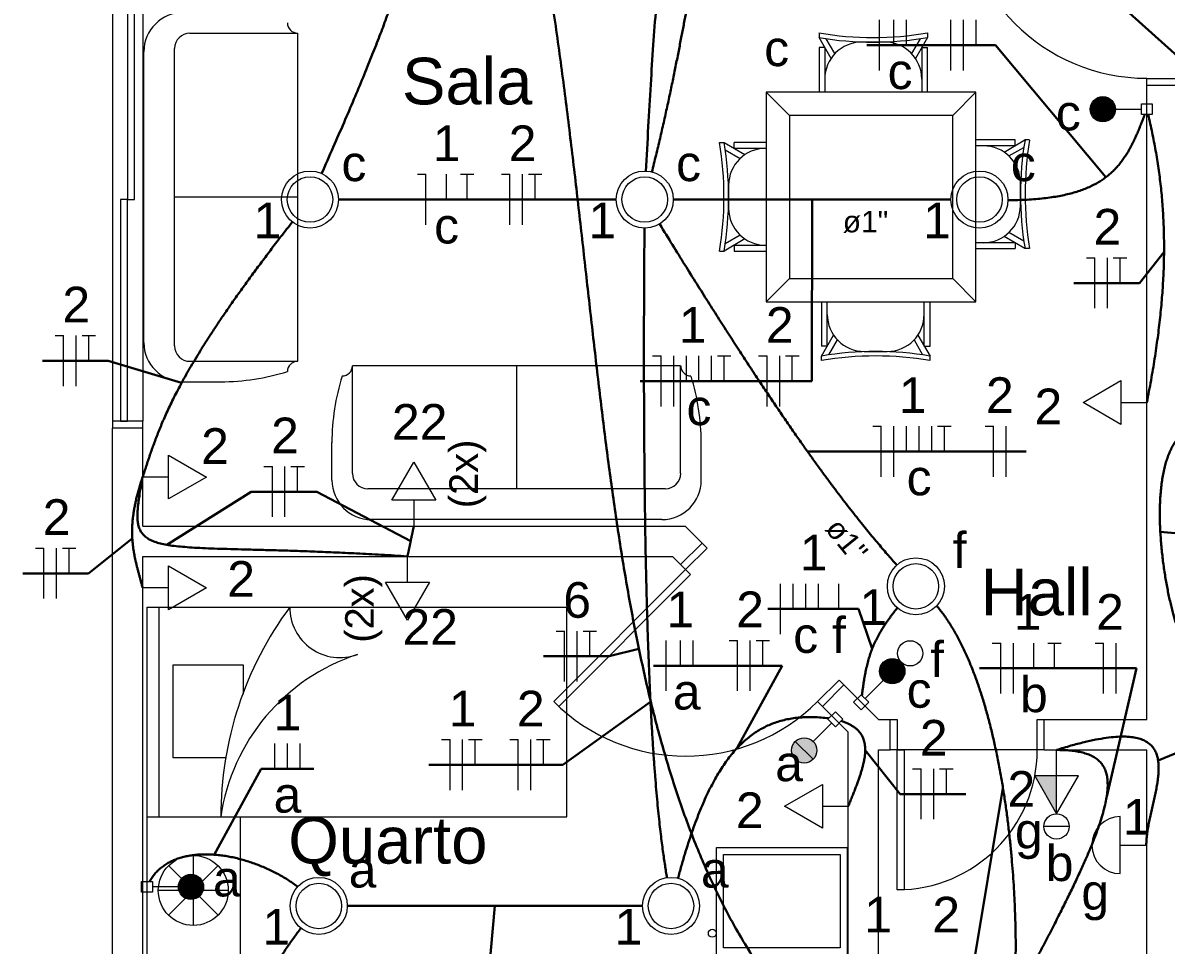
# Model space of a CAD drawing. Header units: inches. Extents: x -8.7 to 57.3, y -9.2 to 26.4.
# Drawn here: x -7.31 to -1.66, y -0.04 to 4.52 of the extents above; entities that cross this region are included whole.
import ezdxf
from ezdxf.enums import TextEntityAlignment as Align

# ---------------------------------------------------------------- set-up
doc = ezdxf.new("R2010")
doc.units = ezdxf.units.IN
doc.header["$MEASUREMENT"] = 0
for name, color, linetype, lineweight in [('BASE', 7, 'Continuous', 5), ('EL-Condutos', 8, 'Continuous', 30), ('EL-Fios', 1, 'Continuous', 20), ('EL-Textos condutos', 7, 'Continuous', 20), ('EL-Textos fios', 7, 'Continuous', 30), ('EL-Textos pontos', 7, 'Continuous', 30), ('MOVEIS', 253, 'Continuous', 20), ('P-SIMBOL', 5, 'Continuous', 20), ('TEXTO', 7, 'Continuous', 20)]:
    doc.layers.add(name, color=color, linetype=linetype, lineweight=lineweight)
doc.styles.add('Arial', font='arial.ttf')

msp = doc.modelspace()

# ---------------------------------------------------------------- hatches: boundary and pattern name
at = {"layer": 'P-SIMBOL', "linetype": 'Continuous'}
for points in [[(-1.9713, 4.1555), (-1.9713, 4.093), (-2.0338, 4.093), (-2.0333, 4.1026), (-2.0278, 4.1196), (-2.0218, 4.1301), (-2.0148, 4.1381), (-2.0043, 4.1461), (-1.9913, 4.1522), (-1.9783, 4.1551), (-1.9713, 4.1549)], [(-1.9713, 4.1555), (-1.9713, 4.093), (-1.9088, 4.093), (-1.9093, 4.1026), (-1.9148, 4.1196), (-1.9208, 4.1301), (-1.9278, 4.1381), (-1.9383, 4.1461), (-1.9513, 4.1522), (-1.9643, 4.1551), (-1.9713, 4.1549)], [(-1.9713, 4.0305), (-1.9713, 4.093), (-2.0338, 4.093), (-2.0333, 4.0833), (-2.0278, 4.0663), (-2.0218, 4.0558), (-2.0148, 4.0478), (-2.0043, 4.0398), (-1.9913, 4.0337), (-1.9783, 4.0308), (-1.9713, 4.031)], [(-1.9713, 4.0305), (-1.9713, 4.093), (-1.9088, 4.093), (-1.9093, 4.0833), (-1.9148, 4.0663), (-1.9208, 4.0558), (-1.9278, 4.0478), (-1.9383, 4.0398), (-1.9513, 4.0337), (-1.9643, 4.0308), (-1.9713, 4.031)], [(-3.4925, 0.9651), (-3.4483, 0.9209), (-3.4925, 0.8767), (-3.499, 0.8839), (-3.5071, 0.8998), (-3.5103, 0.9115), (-3.5109, 0.9221), (-3.5092, 0.9351), (-3.5044, 0.9487), (-3.4972, 0.9599), (-3.4921, 0.9647)], [(-3.4925, 0.9651), (-3.4483, 0.9209), (-3.4041, 0.9651), (-3.4113, 0.9716), (-3.4272, 0.9797), (-3.4388, 0.9829), (-3.4495, 0.9836), (-3.4625, 0.9818), (-3.476, 0.977), (-3.4872, 0.9698), (-3.4921, 0.9647)], [(-3.4041, 0.8767), (-3.4483, 0.9209), (-3.4041, 0.9651), (-3.3976, 0.9579), (-3.3895, 0.942), (-3.3864, 0.9304), (-3.3857, 0.9198), (-3.3874, 0.9067), (-3.3923, 0.8931), (-3.3994, 0.8819), (-3.4045, 0.8771)], [(-3.4041, 0.8767), (-3.4483, 0.9209), (-3.4925, 0.8767), (-3.4853, 0.8702), (-3.4695, 0.8621), (-3.4577, 0.859), (-3.4472, 0.8582), (-3.4341, 0.86), (-3.4205, 0.8649), (-3.4093, 0.872), (-3.4045, 0.8771)], [(-2.2002, 0.7945), (-2.2002, 0.607), (-2.3084, 0.7945)], [(-6.4822, 0.308), (-6.4822, 0.2455), (-6.5447, 0.2455), (-6.5442, 0.2552), (-6.5387, 0.2721), (-6.5328, 0.2826), (-6.5257, 0.2906), (-6.5152, 0.2986), (-6.5023, 0.3048), (-6.4892, 0.3076), (-6.4822, 0.3075)], [(-6.4822, 0.308), (-6.4822, 0.2455), (-6.4197, 0.2455), (-6.4202, 0.2552), (-6.4257, 0.2721), (-6.4317, 0.2826), (-6.4387, 0.2906), (-6.4492, 0.2986), (-6.4622, 0.3048), (-6.4752, 0.3076), (-6.4822, 0.3075)], [(-6.4822, 0.183), (-6.4822, 0.2455), (-6.5447, 0.2455), (-6.5442, 0.2359), (-6.5387, 0.2189), (-6.5328, 0.2084), (-6.5257, 0.2004), (-6.5152, 0.1924), (-6.5023, 0.1863), (-6.4892, 0.1834), (-6.4822, 0.1835)], [(-6.4822, 0.183), (-6.4822, 0.2455), (-6.4197, 0.2455), (-6.4202, 0.2359), (-6.4257, 0.2189), (-6.4317, 0.2084), (-6.4387, 0.2004), (-6.4492, 0.1924), (-6.4622, 0.1863), (-6.4752, 0.1834), (-6.4822, 0.1835)]]:
    msp.add_hatch(color=256, dxfattribs=at).paths.add_polyline_path(points)

# ---------------------------------------------------------------- linework, layer by layer
at = {"layer": 'BASE', "linetype": 'Continuous'}
for p, q in [((-6.8708, 4.7425), (-6.8708, 2.55)), ((-6.7208, 4.7425), (-6.7208, 2.55))]:
    msp.add_line(p, q, dxfattribs=at)
at = {"layer": 'BASE'}
for p, q in [((-1.7537, 1.0735), (-1.7537, 4.2115)), ((-1.7537, 4.2115), (-1.6038, 4.2115)), ((-6.8708, -1.7305), (-6.8708, 2.5155)), ((-6.7208, 2.5155), (-6.8708, 2.5155)), ((-6.7208, 2.031), (-6.7208, 2.5155)), ((-6.7208, 2.031), (-4.0382, 2.031)), ((-3.9533, 1.946), (-4.0382, 2.031)), ((-4.0597, 1.84), (-3.9533, 1.946)), ((-6.7208, 1.881), (-4.1002, 1.881)), ((-6.7208, -1.5805), (-6.7208, 1.881)), ((-4.0597, 1.84), (-4.1002, 1.881)), ((-3.3577, 1.1385), (-3.2517, 1.2445)), ((-3.0808, 1.0735), (-3.2517, 1.2445)), ((-3.2308, 1.011), (-3.3577, 1.1385)), ((-3.0808, 1.0735), (-3.0227, 1.0735)), ((-3.0227, 0.9235), (-3.0227, 1.0735)), ((-2.2612, 1.0735), (-1.7537, 1.0735)), ((-2.2612, 0.9235), (-2.2612, 1.0735)), ((-3.2308, -1.5805), (-3.2308, 1.011)), ((-3.0808, -1.5805), (-3.0808, 0.9235)), ((-3.0808, 0.9235), (-3.0227, 0.9235)), ((-2.2612, 0.9235), (-3.0227, 0.9235)), ((-2.2612, 0.9235), (-1.7537, 0.9235)), ((-1.7537, -1.5805), (-1.7537, 0.9235))]:
    msp.add_line(p, q, dxfattribs=at)
at = {"layer": 'BASE', "linetype": 'Continuous'}
for points in [[(-6.7957, 4.7425), (-6.7957, 3.6465), (-6.7613, 3.6465), (-6.7613, 4.7425), (-6.7957, 4.7425), (-6.7957, 4.7425)], [(-6.8302, 3.6465), (-6.8302, 2.55), (-6.7957, 2.55), (-6.7957, 3.6465), (-6.8302, 3.6465), (-6.8302, 3.6465)], [(-4.0352, 1.8155), (-4.0107, 1.791), (-4.6632, 1.1385), (-4.6877, 1.163), (-4.0352, 1.8155), (-4.0352, 1.8155)], [(-2.9882, 0.9235), (-2.9537, 0.9235), (-2.9537, 0.231), (-2.9882, 0.231), (-2.9882, 0.9235), (-2.9882, 0.9235)]]:
    msp.add_lwpolyline(points, close=True, dxfattribs=at)
for points in [[(-1.7537, 4.2115), (-1.7537, 4.246), (-1.6038, 4.246), (-1.6038, 4.2115)], [(-6.7208, 2.5155), (-6.7208, 2.55), (-6.8708, 2.55), (-6.8708, 2.5155)], [(-3.9533, 1.946), (-3.9287, 1.9215), (-4.0352, 1.8155), (-4.0597, 1.84)], [(-3.3577, 1.1385), (-3.3822, 1.163), (-3.2763, 1.269), (-3.2517, 1.2445)], [(-3.0227, 1.0735), (-2.9882, 1.0735), (-2.9882, 0.9235), (-3.0227, 0.9235)], [(-2.2612, 0.9235), (-2.2957, 0.9235), (-2.2957, 1.0735), (-2.2612, 1.0735)]]:
    msp.add_lwpolyline(points, dxfattribs=at)
for centre, radius, start, end in [((-1.7537, 5.1695), 0.923, 180, 270), ((-4.0352, 1.8155), 0.923, 225, 315), ((-2.9882, 0.9235), 0.6923, 270, 0)]:
    msp.add_arc(centre, radius, start, end, dxfattribs=at)
at = {"layer": 'EL-Condutos', "linetype": 'Continuous'}
for points in [[(-4.2312, 3.7851), (-4.2199, 4.0072), (-4.2078, 4.2157), (-4.195, 4.4111), (-4.1814, 4.5938), (-4.1669, 4.7643), (-4.1516, 4.9231), (-4.1354, 5.0707), (-4.1184, 5.2075), (-4.1004, 5.334), (-4.0815, 5.4507), (-4.0617, 5.5581), (-4.0409, 5.6567), (-4.0192, 5.7469), (-3.9964, 5.8292), (-3.9726, 5.9041), (-3.9478, 5.972), (-3.9219, 6.0336), (-3.895, 6.0891), (-3.8669, 6.1392), (-3.8378, 6.1842), (-3.8075, 6.2247), (-3.776, 6.2611), (-3.7434, 6.294), (-3.7096, 6.3238), (-3.6746, 6.3509), (-3.6383, 6.3759), (-3.6008, 6.3992), (-3.562, 6.4214), (-3.522, 6.4428), (-3.4806, 6.464)], [(-4.9194, 5.8354), (-4.8488, 5.5099), (-4.7867, 5.1858), (-4.7319, 4.8636), (-4.6835, 4.5437), (-4.6401, 4.2268), (-4.6008, 3.9132), (-4.5645, 3.6036), (-4.5299, 3.2983), (-4.4961, 2.998), (-4.4619, 2.7031), (-4.4261, 2.4141), (-4.3877, 2.1315), (-4.3456, 1.8559), (-4.2986, 1.5877), (-4.2457, 1.3275), (-4.1857, 1.0757), (-4.1175, 0.8329), (-4.04, 0.5995), (-3.9521, 0.3761), (-3.8527, 0.1632), (-3.7406, -0.0387), (-3.6148, -0.2292), (-3.4742, -0.4076), (-3.3175, -0.5736), (-3.1438, -0.7265), (-2.9519, -0.866), (-2.7407, -0.9914), (-2.5091, -1.1023), (-2.256, -1.1982), (-1.9802, -1.2785)], [(-5.8361, 3.7745), (-5.7785, 3.905), (-5.7251, 4.0277), (-5.6759, 4.1429), (-5.6309, 4.2508), (-5.59, 4.3516), (-5.553, 4.4455), (-5.5201, 4.5329), (-5.4911, 4.6139), (-5.4659, 4.6888), (-5.4446, 4.7577), (-5.4271, 4.821), (-5.4132, 4.8789), (-5.403, 4.9316), (-5.3964, 4.9794), (-5.3934, 5.0224), (-5.3939, 5.061), (-5.3978, 5.0953), (-5.4051, 5.1256), (-5.4158, 5.1521), (-5.4297, 5.1751), (-5.4469, 5.1948), (-5.4673, 5.2115), (-5.4908, 5.2253), (-5.5174, 5.2365), (-5.547, 5.2453), (-5.5795, 5.2521), (-5.615, 5.2569), (-5.6534, 5.2601), (-5.6946, 5.2619), (-5.7385, 5.2625)], [(-3.8066, 5.2615), (-3.8238, 5.2473), (-3.8399, 5.2307), (-3.8551, 5.2117), (-3.8693, 5.1903), (-3.8827, 5.1664), (-3.8954, 5.1402), (-3.9074, 5.1115), (-3.9188, 5.0804), (-3.9297, 5.0469), (-3.9403, 5.011), (-3.9505, 4.9727), (-3.9606, 4.9319), (-3.9705, 4.8887), (-3.9803, 4.8431), (-3.9902, 4.795), (-4.0002, 4.7445), (-4.0104, 4.6916), (-4.021, 4.6362), (-4.0319, 4.5785), (-4.0433, 4.5182), (-4.0552, 4.4556), (-4.0678, 4.3905), (-4.0812, 4.3229), (-4.0953, 4.2529), (-4.1104, 4.1805), (-4.1264, 4.1056), (-4.1436, 4.0283), (-4.1619, 3.9485), (-4.1815, 3.8663), (-4.2024, 3.7816)], [(-2.4409, 3.643), (-2.3922, 3.6438), (-2.3463, 3.6457), (-2.303, 3.6486), (-2.2623, 3.6526), (-2.2239, 3.6576), (-2.1878, 3.6636), (-2.154, 3.6706), (-2.1222, 3.6786), (-2.0925, 3.6875), (-2.0648, 3.6974), (-2.0388, 3.7082), (-2.0146, 3.72), (-1.992, 3.7326), (-1.971, 3.7461), (-1.9514, 3.7604), (-1.9331, 3.7756), (-1.9161, 3.7916), (-1.9002, 3.8084), (-1.8854, 3.826), (-1.8716, 3.8443), (-1.8586, 3.8634), (-1.8463, 3.8832), (-1.8347, 3.9038), (-1.8237, 3.925), (-1.8132, 3.9469), (-1.803, 3.9695), (-1.7931, 3.9928), (-1.7833, 4.0166), (-1.7737, 4.0411), (-1.764, 4.0661)], [(-1.747, 4.0658), (-1.7367, 4.0215), (-1.7271, 3.9773), (-1.7182, 3.9332), (-1.71, 3.8891), (-1.7026, 3.845), (-1.6959, 3.8009), (-1.6899, 3.7568), (-1.6846, 3.7125), (-1.6801, 3.6682), (-1.6763, 3.6236), (-1.6733, 3.5789), (-1.6709, 3.5339), (-1.6693, 3.4886), (-1.6685, 3.443), (-1.6683, 3.3971), (-1.6689, 3.3508), (-1.6702, 3.3041), (-1.6723, 3.2569), (-1.6751, 3.2092), (-1.6786, 3.161), (-1.6828, 3.1123), (-1.6878, 3.0629), (-1.6935, 3.0129), (-1.6999, 2.9623), (-1.707, 2.9109), (-1.7149, 2.8588), (-1.7235, 2.8059), (-1.7329, 2.7522), (-1.7429, 2.6977), (-1.7537, 2.6423)], [(-4.3779, 3.6462), (-4.4407, 3.6462), (-4.5, 3.6462), (-4.5561, 3.6462), (-4.6091, 3.6462), (-4.6593, 3.6462), (-4.7071, 3.6462), (-4.7526, 3.6462), (-4.7961, 3.6462), (-4.8378, 3.6462), (-4.878, 3.6462), (-4.917, 3.6462), (-4.955, 3.6462), (-4.9922, 3.6462), (-5.0289, 3.6462), (-5.0654, 3.6462), (-5.1019, 3.6462), (-5.1386, 3.6462), (-5.1758, 3.6462), (-5.2138, 3.6462), (-5.2528, 3.6462), (-5.293, 3.6462), (-5.3347, 3.6462), (-5.3782, 3.6462), (-5.4237, 3.6462), (-5.4715, 3.6462), (-5.5218, 3.6462), (-5.5748, 3.6462), (-5.6308, 3.6462), (-5.6901, 3.6462), (-5.7529, 3.6462)], [(-4.0971, 3.6462), (-4.0343, 3.6462), (-3.975, 3.6462), (-3.9189, 3.6462), (-3.8659, 3.6462), (-3.8157, 3.6462), (-3.7679, 3.6462), (-3.7224, 3.6462), (-3.6789, 3.6462), (-3.6372, 3.6462), (-3.597, 3.6462), (-3.558, 3.6462), (-3.52, 3.6462), (-3.4828, 3.6462), (-3.4461, 3.6462), (-3.4096, 3.6462), (-3.3731, 3.6462), (-3.3364, 3.6462), (-3.2992, 3.6462), (-3.2612, 3.6462), (-3.2222, 3.6462), (-3.182, 3.6462), (-3.1403, 3.6462), (-3.0968, 3.6462), (-3.0513, 3.6462), (-3.0035, 3.6462), (-2.9533, 3.6462), (-2.9002, 3.6462), (-2.8442, 3.6462), (-2.7849, 3.6462), (-2.7221, 3.6462)], [(-5.9813, 3.535), (-6.037, 3.4631), (-6.0896, 3.3944), (-6.139, 3.3286), (-6.1855, 3.2657), (-6.2291, 3.2056), (-6.27, 3.1481), (-6.3083, 3.0931), (-6.344, 3.0406), (-6.3773, 2.9903), (-6.4083, 2.9423), (-6.4372, 2.8963), (-6.4639, 2.8523), (-6.4888, 2.8102), (-6.5117, 2.7699), (-6.533, 2.7312), (-6.5526, 2.694), (-6.5707, 2.6583), (-6.5875, 2.6238), (-6.6029, 2.5906), (-6.6173, 2.5585), (-6.6305, 2.5274), (-6.6428, 2.4971), (-6.6543, 2.4676), (-6.6651, 2.4388), (-6.6753, 2.4105), (-6.685, 2.3826), (-6.6943, 2.3551), (-6.7034, 2.3277), (-6.7123, 2.3005), (-6.7213, 2.2732)], [(-4.1629, 3.5241), (-4.0998, 3.4216), (-4.0389, 3.3233), (-3.9802, 3.2294), (-3.9236, 3.1395), (-3.8691, 3.0536), (-3.8166, 2.9716), (-3.766, 2.8933), (-3.7173, 2.8187), (-3.6703, 2.7475), (-3.6251, 2.6797), (-3.5816, 2.6151), (-3.5397, 2.5537), (-3.4994, 2.4952), (-3.4605, 2.4396), (-3.4231, 2.3868), (-3.387, 2.3365), (-3.3523, 2.2888), (-3.3187, 2.2434), (-3.2864, 2.2002), (-3.2551, 2.1592), (-3.225, 2.1201), (-3.1957, 2.083), (-3.1675, 2.0475), (-3.1401, 2.0137), (-3.1134, 1.9813), (-3.0876, 1.9504), (-3.0624, 1.9206), (-3.0378, 1.892), (-3.0137, 1.8644), (-2.9901, 1.8376)], [(-4.2387, 3.5061), (-4.2402, 3.2761), (-4.2411, 3.0578), (-4.2413, 2.8506), (-4.241, 2.6544), (-4.24, 2.4687), (-4.2386, 2.2932), (-4.2366, 2.1277), (-4.2342, 1.9717), (-4.2314, 1.8249), (-4.2281, 1.687), (-4.2245, 1.5577), (-4.2205, 1.4367), (-4.2162, 1.3236), (-4.2117, 1.218), (-4.2069, 1.1197), (-4.2019, 1.0284), (-4.1967, 0.9436), (-4.1914, 0.8651), (-4.1859, 0.7925), (-4.1804, 0.7255), (-4.1749, 0.6638), (-4.1693, 0.6071), (-4.1637, 0.5549), (-4.1582, 0.5071), (-4.1527, 0.4632), (-4.1474, 0.4229), (-4.1422, 0.3858), (-4.1371, 0.3518), (-4.1323, 0.3204), (-4.1277, 0.2913)], [(-1.6038, 1.5328), (-1.6109, 1.5545), (-1.6181, 1.5782), (-1.6251, 1.6037), (-1.6321, 1.631), (-1.6389, 1.6598), (-1.6456, 1.6901), (-1.6519, 1.7216), (-1.6579, 1.7543), (-1.6636, 1.7879), (-1.6688, 1.8224), (-1.6736, 1.8576), (-1.6778, 1.8933), (-1.6814, 1.9294), (-1.6844, 1.9657), (-1.6868, 2.0022), (-1.6884, 2.0386), (-1.6891, 2.0747), (-1.6891, 2.1106), (-1.6882, 2.1459), (-1.6863, 2.1806), (-1.6834, 2.2145), (-1.6794, 2.2475), (-1.6744, 2.2794), (-1.6682, 2.31), (-1.6608, 2.3393), (-1.6521, 2.367), (-1.6421, 2.393), (-1.6308, 2.4173), (-1.618, 2.4395), (-1.6038, 2.4596)], [(-6.7213, 2.2732), (-6.7296, 2.2478), (-6.7372, 2.2232), (-6.744, 2.1996), (-6.75, 2.1768), (-6.7552, 2.1548), (-6.7597, 2.1336), (-6.7636, 2.1131), (-6.7667, 2.0933), (-6.7693, 2.074), (-6.7712, 2.0553), (-6.7725, 2.0372), (-6.7733, 2.0195), (-6.7735, 2.0022), (-6.7732, 1.9853), (-6.7725, 1.9687), (-6.7713, 1.9524), (-6.7696, 1.9363), (-6.7676, 1.9204), (-6.7652, 1.9046), (-6.7624, 1.8888), (-6.7593, 1.8731), (-6.7559, 1.8574), (-6.7522, 1.8416), (-6.7483, 1.8257), (-6.7442, 1.8096), (-6.7399, 1.7933), (-6.7354, 1.7768), (-6.7308, 1.7599), (-6.7261, 1.7426), (-6.7213, 1.725)], [(-6.7213, 2.2732), (-6.7293, 2.2295), (-6.7361, 2.1896), (-6.7415, 2.1533), (-6.7452, 2.1206), (-6.747, 2.0912), (-6.7466, 2.065), (-6.7438, 2.0416), (-6.7382, 2.021), (-6.7297, 2.003), (-6.7179, 1.9873), (-6.7027, 1.9738), (-6.6837, 1.9624), (-6.6608, 1.9527), (-6.6336, 1.9446), (-6.6019, 1.9379), (-6.5654, 1.9325), (-6.5239, 1.9282), (-6.4771, 1.9247), (-6.4248, 1.9218), (-6.3667, 1.9195), (-6.3026, 1.9174), (-6.2322, 1.9155), (-6.1552, 1.9134), (-6.0714, 1.9111), (-5.9805, 1.9084), (-5.8823, 1.9049), (-5.7765, 1.9007), (-5.6628, 1.8954), (-5.5411, 1.8889), (-5.411, 1.881)], [(-5.411, 1.881), (-5.4095, 1.8883), (-5.4081, 1.895), (-5.4068, 1.9014), (-5.4055, 1.9074), (-5.4044, 1.9129), (-5.4033, 1.9182), (-5.4022, 1.9232), (-5.4013, 1.9278), (-5.4003, 1.9323), (-5.3994, 1.9366), (-5.3986, 1.9406), (-5.3978, 1.9446), (-5.397, 1.9485), (-5.3962, 1.9522), (-5.3954, 1.956), (-5.3946, 1.9598), (-5.3938, 1.9635), (-5.393, 1.9674), (-5.3922, 1.9714), (-5.3913, 1.9754), (-5.3905, 1.9797), (-5.3895, 1.9842), (-5.3885, 1.9888), (-5.3875, 1.9938), (-5.3864, 1.9991), (-5.3852, 2.0046), (-5.384, 2.0106), (-5.3827, 2.017), (-5.3813, 2.0237), (-5.3797, 2.031)], [(-3.1628, 1.1928), (-3.1605, 1.2115), (-3.1582, 1.2295), (-3.1557, 1.247), (-3.1531, 1.2639), (-3.1504, 1.2804), (-3.1475, 1.2963), (-3.1445, 1.3119), (-3.1412, 1.327), (-3.1378, 1.3418), (-3.1341, 1.3563), (-3.1302, 1.3704), (-3.126, 1.3843), (-3.1215, 1.3979), (-3.1168, 1.4114), (-3.1117, 1.4246), (-3.1064, 1.4378), (-3.1006, 1.4508), (-3.0946, 1.4638), (-3.0881, 1.4767), (-3.0813, 1.4896), (-3.074, 1.5025), (-3.0664, 1.5155), (-3.0583, 1.5286), (-3.0497, 1.5418), (-3.0407, 1.5552), (-3.0312, 1.5688), (-3.0211, 1.5826), (-3.0106, 1.5966), (-2.9995, 1.6109), (-2.9879, 1.6256)], [(-2.793, 1.6361), (-2.76, 1.5941), (-2.7289, 1.5483), (-2.6994, 1.4992), (-2.6716, 1.4468), (-2.6455, 1.3915), (-2.6209, 1.3336), (-2.5979, 1.2732), (-2.5764, 1.2107), (-2.5564, 1.1463), (-2.5379, 1.0803), (-2.5207, 1.0128), (-2.5049, 0.9443), (-2.4904, 0.8749), (-2.4771, 0.8049), (-2.4651, 0.7345), (-2.4543, 0.6641), (-2.4446, 0.5938), (-2.4361, 0.5239), (-2.4286, 0.4547), (-2.4221, 0.3864), (-2.4167, 0.3193), (-2.4121, 0.2537), (-2.4085, 0.1898), (-2.4058, 0.1278), (-2.4038, 0.0681), (-2.4027, 0.0108), (-2.4023, -0.0437), (-2.4026, -0.0952), (-2.4036, -0.1435), (-2.4052, -0.1883)], [(-4.0733, 0.2872), (-4.0565, 0.3481), (-4.0395, 0.4064), (-4.0221, 0.462), (-4.0044, 0.5149), (-3.9863, 0.5653), (-3.9678, 0.6132), (-3.9489, 0.6585), (-3.9295, 0.7013), (-3.9096, 0.7417), (-3.8892, 0.7796), (-3.8682, 0.8152), (-3.8467, 0.8484), (-3.8246, 0.8793), (-3.8018, 0.9079), (-3.7784, 0.9342), (-3.7543, 0.9583), (-3.7295, 0.9802), (-3.7039, 0.9999), (-3.6775, 1.0175), (-3.6503, 1.033), (-3.6223, 1.0464), (-3.5934, 1.0578), (-3.5637, 1.0672), (-3.533, 1.0746), (-3.5013, 1.0801), (-3.4687, 1.0837), (-3.4351, 1.0854), (-3.4004, 1.0852), (-3.3647, 1.0832), (-3.3278, 1.0795)], [(-3.2654, 1.0665), (-3.2484, 1.0605), (-3.233, 1.0539), (-3.2189, 1.0468), (-3.2062, 1.0392), (-3.1949, 1.031), (-3.1849, 1.0223), (-3.1761, 1.013), (-3.1686, 1.0032), (-3.1623, 0.9928), (-3.1571, 0.9818), (-3.153, 0.9703), (-3.1499, 0.9583), (-3.1479, 0.9457), (-3.1469, 0.9325), (-3.1468, 0.9188), (-3.1476, 0.9045), (-3.1493, 0.8897), (-3.1518, 0.8742), (-3.1551, 0.8582), (-3.1591, 0.8417), (-3.1638, 0.8245), (-3.1691, 0.8068), (-3.1751, 0.7885), (-3.1816, 0.7696), (-3.1887, 0.7502), (-3.1963, 0.7302), (-3.2043, 0.7095), (-3.2128, 0.6883), (-3.2216, 0.6665), (-3.2308, 0.6441)], [(-2.2002, 0.923), (-2.1288, 0.9444), (-2.0642, 0.9613), (-2.006, 0.9741), (-1.9539, 0.9828), (-1.9076, 0.9877), (-1.8668, 0.989), (-1.8312, 0.9869), (-1.8005, 0.9816), (-1.7744, 0.9732), (-1.7526, 0.962), (-1.7348, 0.9482), (-1.7208, 0.932), (-1.7101, 0.9136), (-1.7025, 0.8931), (-1.6977, 0.8708), (-1.6954, 0.8469), (-1.6953, 0.8215), (-1.6971, 0.7949), (-1.7005, 0.7673), (-1.7051, 0.7389), (-1.7108, 0.7098), (-1.7171, 0.6803), (-1.7238, 0.6505), (-1.7306, 0.6208), (-1.7372, 0.5912), (-1.7432, 0.5619), (-1.7485, 0.5332), (-1.7526, 0.5053), (-1.7553, 0.4783), (-1.7563, 0.4525)], [(-2.3508, -0.2055), (-2.3039, -0.1175), (-2.2599, -0.034), (-2.2188, 0.0453), (-2.1807, 0.1203), (-2.1454, 0.1912), (-2.113, 0.2582), (-2.0835, 0.3212), (-2.0569, 0.3804), (-2.0331, 0.436), (-2.0123, 0.4879), (-1.9944, 0.5363), (-1.9793, 0.5813), (-1.9672, 0.623), (-1.9579, 0.6616), (-1.9515, 0.6969), (-1.9479, 0.7293), (-1.9473, 0.7588), (-1.9495, 0.7855), (-1.9546, 0.8095), (-1.9626, 0.8308), (-1.9735, 0.8497), (-1.9872, 0.8661), (-2.0038, 0.8803), (-2.0232, 0.8922), (-2.0456, 0.902), (-2.0708, 0.9098), (-2.0988, 0.9158), (-2.1297, 0.9198), (-2.1635, 0.9222), (-2.2002, 0.923)], [(-6.6872, 0.2719), (-6.6747, 0.2919), (-6.6607, 0.3102), (-6.6451, 0.3268), (-6.628, 0.3418), (-6.6095, 0.3551), (-6.5897, 0.3668), (-6.5687, 0.3769), (-6.5466, 0.3855), (-6.5234, 0.3926), (-6.4993, 0.3981), (-6.4744, 0.4023), (-6.4486, 0.405), (-6.4222, 0.4063), (-6.3952, 0.4063), (-6.3677, 0.4049), (-6.3398, 0.4023), (-6.3115, 0.3984), (-6.283, 0.3932), (-6.2543, 0.3869), (-6.2256, 0.3793), (-6.1969, 0.3707), (-6.1683, 0.3609), (-6.1399, 0.35), (-6.1118, 0.3381), (-6.084, 0.3252), (-6.0567, 0.3113), (-6.03, 0.2964), (-6.0039, 0.2807), (-5.9785, 0.264), (-5.9539, 0.2464)], [(-5.71, 0.1512), (-5.643, 0.1512), (-5.5797, 0.1512), (-5.52, 0.1512), (-5.4635, 0.1512), (-5.41, 0.1512), (-5.3592, 0.1512), (-5.3108, 0.1512), (-5.2646, 0.1512), (-5.2202, 0.1512), (-5.1775, 0.1512), (-5.1361, 0.1512), (-5.0958, 0.1512), (-5.0564, 0.1512), (-5.0174, 0.1512), (-4.9787, 0.1512), (-4.9401, 0.1512), (-4.9011, 0.1512), (-4.8617, 0.1512), (-4.8214, 0.1512), (-4.78, 0.1512), (-4.7373, 0.1512), (-4.6929, 0.1512), (-4.6467, 0.1512), (-4.5983, 0.1512), (-4.5475, 0.1512), (-4.494, 0.1512), (-4.4375, 0.1512), (-4.3778, 0.1512), (-4.3145, 0.1512), (-4.2475, 0.1512)], [(-6.2985, -1.5805), (-6.3439, -1.5642), (-6.3831, -1.5423), (-6.4162, -1.5152), (-6.4436, -1.4832), (-6.4654, -1.4466), (-6.482, -1.4057), (-6.4935, -1.3608), (-6.5003, -1.3123), (-6.5025, -1.2604), (-6.5004, -1.2055), (-6.4943, -1.1479), (-6.4844, -1.0879), (-6.4709, -1.0259), (-6.4542, -0.962), (-6.4344, -0.8967), (-6.4117, -0.8303), (-6.3865, -0.7631), (-6.359, -0.6954), (-6.3295, -0.6274), (-6.2981, -0.5596), (-6.2651, -0.4923), (-6.2308, -0.4257), (-6.1954, -0.3602), (-6.1591, -0.296), (-6.1223, -0.2336), (-6.0852, -0.1732), (-6.0479, -0.1151), (-6.0108, -0.0596), (-5.9741, -0.0071), (-5.938, 0.0421)]]:
    msp.add_spline(points, degree=3, dxfattribs=at)
at = {"layer": 'EL-Fios', "color": 5}
for p, q in [((-3.0762, 4.2852), (-3.0762, 4.5352)), ((-3.0056, 4.4102), (-3.0056, 4.5352)), ((-2.9431, 4.4102), (-2.9431, 4.5352)), ((-2.7232, 4.2852), (-2.7232, 4.5352)), ((-2.6607, 4.2852), (-2.6607, 4.5352)), ((-2.5982, 4.4102), (-2.5982, 4.5352)), ((-5.3614, 3.7713), (-5.3198, 3.7713)), ((-5.3198, 3.5213), (-5.3198, 3.7713)), ((-5.218, 3.6462), (-5.218, 3.7713)), ((-5.1494, 3.7713), (-5.0827, 3.7713)), ((-5.1161, 3.6462), (-5.1161, 3.7713)), ((-4.9459, 3.7713), (-4.9043, 3.7713)), ((-4.9043, 3.5213), (-4.9043, 3.7713)), ((-4.8418, 3.5213), (-4.8418, 3.7713)), ((-4.8126, 3.7713), (-4.746, 3.7713)), ((-4.7793, 3.6462), (-4.7793, 3.7713)), ((-2.0528, 3.3583), (-2.0112, 3.3583)), ((-2.0112, 3.1083), (-2.0112, 3.3583)), ((-1.9487, 3.1083), (-1.9487, 3.3583)), ((-1.9195, 3.3583), (-1.8528, 3.3583)), ((-1.8862, 3.2333), (-1.8862, 3.3583)), ((-7.154, 2.9733), (-7.1123, 2.9733)), ((-7.1123, 2.7233), (-7.1123, 2.9733)), ((-7.0498, 2.7233), (-7.0498, 2.9733)), ((-7.0206, 2.9733), (-6.954, 2.9733)), ((-6.9873, 2.8483), (-6.9873, 2.9733)), ((-4.1983, 2.8723), (-4.1566, 2.8723)), ((-4.1566, 2.6223), (-4.1566, 2.8723)), ((-4.0941, 2.6223), (-4.0941, 2.8723)), ((-4.0316, 2.7473), (-4.0316, 2.8723)), ((-3.9691, 2.7473), (-3.9691, 2.8723)), ((-3.9066, 2.7473), (-3.9066, 2.8723)), ((-3.8775, 2.8723), (-3.8108, 2.8723)), ((-3.8441, 2.7473), (-3.8441, 2.8723)), ((-3.674, 2.8723), (-3.6324, 2.8723)), ((-3.6324, 2.6223), (-3.6324, 2.8723)), ((-3.5699, 2.6223), (-3.5699, 2.8723)), ((-3.5407, 2.8723), (-3.474, 2.8723)), ((-3.5074, 2.7473), (-3.5074, 2.8723)), ((-3.1095, 2.525), (-3.0678, 2.525)), ((-3.0678, 2.275), (-3.0678, 2.525)), ((-3.0053, 2.275), (-3.0053, 2.525)), ((-2.9428, 2.4), (-2.9428, 2.525)), ((-2.8803, 2.4), (-2.8803, 2.525)), ((-2.8178, 2.4), (-2.8178, 2.525)), ((-2.7886, 2.525), (-2.722, 2.525)), ((-2.7553, 2.4), (-2.7553, 2.525)), ((-2.5539, 2.525), (-2.5122, 2.525)), ((-2.5122, 2.275), (-2.5122, 2.525)), ((-2.4497, 2.275), (-2.4497, 2.525)), ((-6.1213, 2.3257), (-6.0797, 2.3257)), ((-6.1213, 2.3257), (-6.0797, 2.3257)), ((-6.0797, 2.0757), (-6.0797, 2.3257)), ((-6.0797, 2.0757), (-6.0797, 2.3257)), ((-6.0172, 2.0757), (-6.0172, 2.3257)), ((-6.0172, 2.0757), (-6.0172, 2.3257)), ((-5.988, 2.3257), (-5.9214, 2.3257)), ((-5.988, 2.3257), (-5.9214, 2.3257)), ((-5.9547, 2.2007), (-5.9547, 2.3257)), ((-5.9547, 2.2007), (-5.9547, 2.3257)), ((-7.2514, 1.9217), (-7.2097, 1.9217)), ((-7.2097, 1.6717), (-7.2097, 1.9217)), ((-7.1472, 1.6717), (-7.1472, 1.9217)), ((-7.1181, 1.9217), (-7.0514, 1.9217)), ((-7.0847, 1.7967), (-7.0847, 1.9217)), ((-3.5661, 1.4956), (-3.5661, 1.7456)), ((-3.5036, 1.6206), (-3.5036, 1.7456)), ((-3.4411, 1.6206), (-3.4411, 1.7456)), ((-3.3786, 1.6206), (-3.3786, 1.7456)), ((-3.2768, 1.6206), (-3.2768, 1.7456)), ((-4.6757, 1.5115), (-4.6341, 1.5115)), ((-4.6341, 1.2615), (-4.6341, 1.5115)), ((-4.5716, 1.2615), (-4.5716, 1.5115)), ((-4.5424, 1.5115), (-4.4757, 1.5115)), ((-4.5091, 1.3865), (-4.5091, 1.5115)), ((-4.1316, 1.215), (-4.1316, 1.465)), ((-4.061, 1.34), (-4.061, 1.465)), ((-3.9985, 1.34), (-3.9985, 1.465)), ((-3.8203, 1.465), (-3.7786, 1.465)), ((-3.7786, 1.215), (-3.7786, 1.465)), ((-3.7161, 1.215), (-3.7161, 1.465)), ((-3.687, 1.465), (-3.6204, 1.465)), ((-3.6536, 1.34), (-3.6536, 1.465)), ((-2.5181, 1.4521), (-2.4764, 1.4521)), ((-2.4764, 1.2021), (-2.4764, 1.4521)), ((-2.4139, 1.2021), (-2.4139, 1.4521)), ((-2.312, 1.3271), (-2.312, 1.4521)), ((-2.2435, 1.4521), (-2.1769, 1.4521)), ((-2.2102, 1.3271), (-2.2102, 1.4521)), ((-2.0088, 1.4521), (-1.9671, 1.4521)), ((-1.9671, 1.2021), (-1.9671, 1.4521)), ((-1.9046, 1.2021), (-1.9046, 1.4521)), ((-5.2424, 0.9743), (-5.2007, 0.9743)), ((-5.2007, 0.7243), (-5.2007, 0.9743)), ((-5.1382, 0.7243), (-5.1382, 0.9743)), ((-5.1091, 0.9743), (-5.0424, 0.9743)), ((-5.0757, 0.8493), (-5.0757, 0.9743)), ((-4.9056, 0.9743), (-4.8639, 0.9743)), ((-4.8639, 0.7243), (-4.8639, 0.9743)), ((-4.8014, 0.7243), (-4.8014, 0.9743)), ((-4.7723, 0.9743), (-4.7056, 0.9743)), ((-4.7389, 0.8493), (-4.7389, 0.9743)), ((-6.0671, 0.8301), (-6.0671, 0.9551)), ((-6.0046, 0.8301), (-6.0046, 0.9551)), ((-5.9421, 0.8301), (-5.9421, 0.9551)), ((-2.9121, 0.8298), (-2.8704, 0.8298)), ((-2.8704, 0.5798), (-2.8704, 0.8298)), ((-2.8079, 0.5798), (-2.8079, 0.8298)), ((-2.7788, 0.8298), (-2.7121, 0.8298)), ((-2.7454, 0.7048), (-2.7454, 0.8298))]:
    msp.add_line(p, q, dxfattribs=at)
at = {"layer": 'EL-Textos fios'}
for p, q in [((-4.023, 6.5357), (-1.1342, 3.9348)), ((-2.5024, 4.4102), (-3.1387, 4.4102)), ((-1.9557, 3.7571), (-2.5024, 4.4102)), ((-3.4096, 3.6462), (-3.4115, 2.7473)), ((-1.6684, 3.3877), (-1.7903, 3.2333)), ((-1.7903, 3.2333), (-2.1153, 3.2333)), ((-6.8915, 2.8483), (-7.2165, 2.8483)), ((-6.5287, 2.7392), (-6.8915, 2.8483)), ((-3.4115, 2.7473), (-4.2608, 2.7473)), ((-3.4325, 2.4), (-3.172, 2.4)), ((-3.172, 2.4), (-2.3503, 2.4)), ((-6.6019, 1.9379), (-6.1838, 2.2007)), ((-6.1838, 2.2007), (-5.8589, 2.2007)), ((-5.8589, 2.2007), (-6.1838, 2.2007)), ((-5.3954, 1.956), (-5.8589, 2.2007)), ((-1.6868, 2.0022), (-1.0095, 1.9399)), ((-6.7725, 1.9687), (-6.9889, 1.7967)), ((-6.9889, 1.7967), (-7.3139, 1.7967)), ((-3.1802, 1.6206), (-3.6286, 1.6206)), ((-3.1124, 1.423), (-3.1802, 1.6206)), ((-4.2662, 1.4236), (-4.4132, 1.3865)), ((-4.4132, 1.3865), (-4.7382, 1.3865)), ((-3.5579, 1.34), (-4.1941, 1.34)), ((-3.7797, 0.9328), (-3.5579, 1.34)), ((-1.8052, 1.3271), (-2.5806, 1.3271)), ((-1.9522, 0.6922), (-1.8052, 1.3271)), ((-4.209, 1.1616), (-4.6431, 0.8493)), ((-1.6977, 0.8708), (-1.4335, 0.9808)), ((-3.1467, 0.9222), (-2.9746, 0.7048)), ((-4.6431, 0.8493), (-5.3049, 0.8493)), ((-6.3678, 0.4049), (-6.1352, 0.8301)), ((-6.1352, 0.8301), (-5.8738, 0.8301)), ((-2.9746, 0.7048), (-2.6496, 0.7048)), ((-2.4651, 0.7345), (-2.6154, -0.1704)), ((-4.9787, 0.1512), (-5.0633, -0.7568))]:
    msp.add_line(p, q, dxfattribs=at)
at = {"layer": 'MOVEIS'}
for p, q in [((-6.4873, 4.47), (-5.9543, 4.47)), ((-5.9543, 2.846), (-5.9543, 4.47)), ((-3.3752, 4.471), (-3.3752, 4.448)), ((-2.8388, 4.471), (-2.8388, 4.448)), ((-3.3157, 4.3445), (-3.3752, 4.448)), ((-3.2963, 4.3685), (-3.3392, 4.442)), ((-3.0497, 4.425), (-3.1643, 4.425)), ((-2.8752, 4.442), (-2.9177, 4.3685)), ((-2.8388, 4.448), (-2.8982, 4.3445)), ((-6.7153, 2.939), (-6.7153, 4.3765)), ((-6.5633, 2.922), (-6.5633, 4.3935)), ((-3.3752, 4.3985), (-3.3752, 4.178)), ((-3.3468, 4.3985), (-3.3752, 4.3985)), ((-3.3468, 4.3985), (-3.3468, 4.178)), ((-2.8672, 4.3985), (-2.8672, 4.178)), ((-2.8672, 4.3985), (-2.8388, 4.3985)), ((-2.8388, 4.178), (-2.8388, 4.3985)), ((-3.5213, 4.063), (-3.6368, 4.178)), ((-2.5987, 4.178), (-2.7138, 4.063)), ((-3.8683, 3.9285), (-3.8453, 3.9285)), ((-3.8453, 3.9285), (-3.7418, 3.8685)), ((-3.6368, 3.9285), (-3.7957, 3.9285)), ((-3.7957, 3.9), (-3.7957, 3.9285)), ((-2.4057, 3.941), (-2.5987, 3.941)), ((-2.4057, 3.912), (-2.5987, 3.912)), ((-2.4598, 3.881), (-2.3563, 3.941)), ((-2.4358, 3.862), (-2.3622, 3.9045)), ((-2.4057, 3.912), (-2.4057, 3.941)), ((-2.3333, 3.941), (-2.3563, 3.941)), ((-3.8397, 3.892), (-3.7658, 3.8495)), ((-3.7957, 3.9), (-3.6368, 3.9)), ((-3.8228, 3.717), (-3.8228, 3.603)), ((-2.3792, 3.6155), (-2.3792, 3.7295)), ((-5.9543, 3.658), (-6.5633, 3.658)), ((-3.7418, 3.4515), (-3.8453, 3.3915)), ((-3.7658, 3.4705), (-3.8397, 3.428)), ((-2.3563, 3.404), (-2.4598, 3.464)), ((-2.3622, 3.4405), (-2.4358, 3.483)), ((-3.7957, 3.4205), (-3.6368, 3.4205)), ((-3.7957, 3.4205), (-3.7957, 3.3915)), ((-2.4057, 3.4325), (-2.5987, 3.4325)), ((-2.5987, 3.404), (-2.4057, 3.404)), ((-2.4057, 3.4325), (-2.4057, 3.404)), ((-2.3333, 3.404), (-2.3563, 3.404)), ((-3.8683, 3.3915), (-3.8453, 3.3915)), ((-3.7957, 3.3915), (-3.6368, 3.3915)), ((-3.5213, 3.255), (-3.6368, 3.1395)), ((-2.7138, 3.255), (-2.5987, 3.1395)), ((-3.3632, 3.1395), (-3.3632, 2.9215)), ((-3.3342, 2.9215), (-3.3342, 3.1395)), ((-2.8548, 2.9215), (-2.8548, 3.1395)), ((-2.8262, 2.9215), (-2.8262, 3.1395)), ((-3.3632, 2.872), (-3.3032, 2.9755)), ((-3.3268, 2.878), (-3.2843, 2.952)), ((-2.9053, 2.952), (-2.8628, 2.878)), ((-2.8862, 2.9755), (-2.8262, 2.872)), ((-3.3342, 2.9215), (-3.3632, 2.9215)), ((-3.1517, 2.895), (-3.0377, 2.895)), ((-2.8548, 2.9215), (-2.8262, 2.9215)), ((-6.4873, 2.846), (-5.9543, 2.846)), ((-3.3632, 2.8495), (-3.3632, 2.872)), ((-2.8262, 2.8495), (-2.8262, 2.872)), ((-5.6832, 2.2915), (-5.6832, 2.824)), ((-4.0597, 2.824), (-5.6832, 2.824)), ((-4.8717, 2.824), (-4.8717, 2.215)), ((-4.0597, 2.2915), (-4.0597, 2.824)), ((-6.5207, 2.7445), (-6.3347, 2.7445)), ((-5.7848, 2.2575), (-5.7848, 2.4435)), ((-3.9583, 2.2575), (-3.9583, 2.4435)), ((-4.1357, 2.215), (-5.6073, 2.215)), ((-4.1527, 2.063), (-5.5902, 2.063)), ((-6.6993, 1.63), (-4.6222, 1.63)), ((-6.6993, -1.139), (-6.6993, 1.63)), ((-6.6418, 1.63), (-6.6418, 0.5915)), ((-4.6222, 0.5915), (-4.6222, 1.63)), ((-6.6993, 0.5915), (-4.6222, 0.5915)), ((-6.2378, -0.1005), (-6.2378, 0.5915)), ((-6.4708, 0.401), (-6.4708, 0.055)), ((-6.3483, 0.1055), (-6.5933, 0.3505)), ((-6.3483, 0.3505), (-6.5933, 0.1055)), ((-6.2978, 0.228), (-6.6438, 0.228))]:
    msp.add_line(p, q, dxfattribs=at)
for points in [[(-2.5987, 4.178), (-3.6368, 4.178), (-3.6368, 3.1395), (-2.5987, 3.1395), (-2.5987, 4.178), (-2.5987, 4.178)], [(-2.7138, 4.063), (-3.5213, 4.063), (-3.5213, 3.255), (-2.7138, 3.255), (-2.7138, 4.063), (-2.7138, 4.063)], [(-3.2363, -1.5785), (-3.8822, -1.5785), (-3.8822, 0.4405), (-3.2363, 0.4405), (-3.2363, -1.5785), (-3.2363, -1.5785)], [(-3.2708, -0.0555), (-3.8478, -0.0555), (-3.8478, 0.406), (-3.2708, 0.406), (-3.2708, -0.0555), (-3.2708, -0.0555)]]:
    msp.add_lwpolyline(points, close=True, dxfattribs=at)
for points in [[(-6.5698, 0.8835), (-6.5698, 1.345), (-6.2233, 1.345), (-6.2233, 1.199)], [(-6.3078, 0.8835), (-6.5698, 0.8835)]]:
    msp.add_lwpolyline(points, dxfattribs=at)
for centre, radius in [((-6.4708, 0.228), 0.1731), ((-3.9032, 0.016), 0.0196)]:
    msp.add_circle(centre, radius, dxfattribs=at)
for centre, radius, start, end in [((-6.5207, 4.377), 0.1946, 90, 180), ((-6.4873, 4.3935), 0.0761, 90, 180), ((-5.9543, 4.5205), 0.0507, 180, 269.997), ((-3.1073, 6.036), 1.5878, 260.271, 279.729), ((-3.1073, 6.013), 1.5878, 260.271, 279.729), ((-3.1643, 4.2425), 0.1827, 90, 180), ((-3.0497, 4.2425), 0.1827, 0, 90), ((-5.4332, 3.66), 1.5878, 350.271, 9.729), ((-5.4102, 3.66), 1.5878, 350.271, 9.729), ((-2.5617, 3.7295), 0.1827, 0, 90), ((-0.7912, 3.6725), 1.5878, 170.271, 189.729), ((-0.7682, 3.6725), 1.5878, 170.271, 189.729), ((-3.6397, 3.717), 0.1827, 90, 180), ((-3.6397, 3.603), 0.1827, 180, 270), ((-2.5617, 3.6155), 0.1827, 270, 0), ((-3.1517, 3.0775), 0.1827, 180, 270), ((-3.0377, 3.0775), 0.1827, 270, 0), ((-6.5207, 2.939), 0.1946, 180, 270), ((-6.4873, 2.922), 0.0761, 180, 270), ((-3.0947, 1.307), 1.5878, 80.271, 99.729), ((-5.9543, 2.795), 0.0507, 90.003, 180), ((-3.0947, 1.2845), 1.5878, 80.271, 99.729), ((-6.3383, 3.864), 1.1194, 270.172, 287.318), ((-4.6657, 2.44), 1.1194, 162.682, 179.828), ((-5.7342, 2.824), 0.0507, 270, 359.997), ((-4.0087, 2.824), 0.0507, 180.003, 270), ((-5.0772, 2.44), 1.1194, 0.1723, 17.3183), ((-5.6073, 2.2915), 0.0761, 180, 270), ((-4.1357, 2.2915), 0.0761, 270, 0), ((-5.5902, 2.2575), 0.1946, 180, 270), ((-4.1527, 2.2575), 0.1946, 270, 0), ((-4.5922, 0.5935), 1.7428, 143.498, 180.057), ((-5.7457, 1.6275), 0.2474, 179.37, 290.574), ((-5.3477, 0.4475), 0.9978, 108.169, 171.7)]:
    msp.add_arc(centre, radius, start, end, dxfattribs=at)
at = {"layer": 'P-SIMBOL'}
for p, q in [((-1.9713, 4.0305), (-1.9713, 4.1555)), ((-1.9088, 4.093), (-1.7803, 4.093)), ((-1.7803, 4.0665), (-1.7803, 4.1195)), ((-1.7803, 4.1195), (-1.7272, 4.1195)), ((-1.7272, 4.1195), (-1.7272, 4.0665)), ((-1.7272, 4.0665), (-1.7803, 4.0665)), ((-2.0693, 2.6423), (-1.8818, 2.7505)), ((-1.8818, 2.7505), (-1.8818, 2.534)), ((-1.8818, 2.534), (-2.0693, 2.6423)), ((-1.8818, 2.6423), (-1.7537, 2.6423)), ((-6.5933, 2.3815), (-6.4058, 2.2732)), ((-6.5933, 2.165), (-6.5933, 2.3815)), ((-5.488, 2.159), (-5.3797, 2.3465)), ((-5.3797, 2.3465), (-5.2715, 2.159)), ((-6.5933, 2.2732), (-6.7213, 2.2732)), ((-6.4058, 2.2732), (-6.5933, 2.165)), ((-5.2715, 2.159), (-5.488, 2.159)), ((-5.3797, 2.159), (-5.3797, 2.031)), ((-5.411, 1.753), (-5.411, 1.881)), ((-6.5933, 1.8332), (-6.4058, 1.725)), ((-6.5933, 1.6167), (-6.5933, 1.8332)), ((-6.5933, 1.725), (-6.7213, 1.725)), ((-6.4058, 1.725), (-6.5933, 1.6167)), ((-5.5193, 1.753), (-5.3027, 1.753)), ((-5.411, 1.5655), (-5.5193, 1.753)), ((-5.3027, 1.753), (-5.411, 1.5655)), ((-3.0569, 1.2684), (-3.1477, 1.1775)), ((-3.204, 1.1587), (-3.1665, 1.1963)), ((-3.1665, 1.1963), (-3.129, 1.1588)), ((-3.1665, 1.1213), (-3.204, 1.1587)), ((-3.129, 1.1588), (-3.1665, 1.1213)), ((-3.332, 1.0747), (-3.2945, 1.1122)), ((-3.2945, 1.0373), (-3.332, 1.0747)), ((-3.2945, 1.1122), (-3.257, 1.0748)), ((-3.257, 1.0748), (-3.2945, 1.0373)), ((-3.4041, 0.9651), (-3.3133, 1.056)), ((-3.4041, 0.8767), (-3.4925, 0.9651)), ((-2.2002, 0.7945), (-2.2002, 0.923)), ((-2.3084, 0.7945), (-2.2002, 0.607)), ((-2.0919, 0.7945), (-2.3084, 0.7945)), ((-2.2002, 0.607), (-2.2002, 0.7945)), ((-2.2002, 0.607), (-2.0919, 0.7945)), ((-3.5463, 0.6441), (-3.3588, 0.7524)), ((-3.3588, 0.7524), (-3.3588, 0.5359)), ((-3.3588, 0.5359), (-3.5463, 0.6441)), ((-3.3588, 0.6441), (-3.2308, 0.6441)), ((-1.8847, 0.3113), (-1.8847, 0.5938)), ((-2.1377, 0.5445), (-2.2627, 0.5445)), ((-1.8847, 0.4525), (-1.7563, 0.4525)), ((-6.4822, 0.308), (-6.4822, 0.183)), ((-6.7263, 0.219), (-6.7263, 0.272)), ((-6.7263, 0.272), (-6.6732, 0.272)), ((-6.6732, 0.272), (-6.6732, 0.219)), ((-6.5447, 0.2455), (-6.6732, 0.2455)), ((-6.6732, 0.219), (-6.7263, 0.219))]:
    msp.add_line(p, q, dxfattribs=at)
at = {"layer": 'P-SIMBOL', "const_width": 0.0625}
msp.add_lwpolyline([(-2.9816, 1.3124, 1), (-3.0441, 1.3124, 1)], format="xyb", close=True, dxfattribs=at)
at = {"layer": 'P-SIMBOL'}
for centre, radius in [((-1.9713, 4.093), 0.0625), ((-5.8933, 3.6462), 0.1412), ((-5.8933, 3.6462), 0.1125), ((-4.2375, 3.6462), 0.1412), ((-4.2375, 3.6462), 0.1125), ((-2.5817, 3.6462), 0.1412), ((-2.5817, 3.6462), 0.1125), ((-2.896, 1.7328), 0.1412), ((-2.896, 1.7328), 0.1125), ((-2.9243, 1.401), 0.0625), ((-3.0129, 1.3124), 0.0625), ((-3.0127, 1.3126), 0.0625), ((-3.4483, 0.9209), 0.0625), ((-2.2002, 0.5445), 0.0625), ((-6.4822, 0.2455), 0.0625), ((-5.85, 0.1512), 0.1412), ((-4.1075, 0.1512), 0.1412), ((-5.85, 0.1512), 0.1125), ((-4.1075, 0.1512), 0.1125)]:
    msp.add_circle(centre, radius, dxfattribs=at)
msp.add_arc((-1.8847, 0.4525), 0.1412, 90, 270, dxfattribs=at)

# ---------------------------------------------------------------- texts
at = {"layer": 'EL-Textos condutos', "style": 'Arial'}
msp.add_text('ø1"', height=0.1059, dxfattribs=at).set_placement((-3.1452, 3.4525), align=Align.BOTTOM_CENTER)
msp.add_text('ø1"', height=0.1059, rotation=309.0296, dxfattribs=at).set_placement((-3.3037, 1.9085), align=Align.BOTTOM_CENTER)
at = {"layer": 'EL-Textos fios', "style": 'Arial'}
for s, p in [('c', (-3.5848, 4.2535)), ('c', (-2.9743, 4.14)), ('1', (-5.2178, 3.7835)), ('2', (-4.8417, 3.7835)), ('c', (-5.2178, 3.376)), ('2', (-1.9487, 3.3705)), ('2', (-7.0498, 2.9855)), ('1', (-4.0002, 2.8845)), ('2', (-3.5697, 2.8845)), ('1', (-2.9118, 2.5375)), ('2', (-2.4808, 2.5375)), ('c', (-3.9693, 2.477)), ('2', (-6.0173, 2.338)), ('2', (-6.0173, 2.338)), ('c', (-2.8803, 2.13)), ('2', (-7.1472, 1.934)), ('1', (-3.4017, 1.758)), ('6', (-4.5717, 1.524)), ('1', (-4.0612, 1.4775)), ('2', (-3.7163, 1.4775)), ('1', (-2.3432, 1.4645)), ('2', (-1.9358, 1.4645)), ('f', (-3.2767, 1.3505)), ('c', (-3.4413, 1.3505)), ('a', (-4.0297, 1.07)), ('b', (-2.3123, 1.057)), ('1', (-6.0047, 0.9675)), ('1', (-5.1382, 0.9865)), ('2', (-4.8012, 0.9865)), ('2', (-2.8077, 0.842)), ('a', (-6.0047, 0.56)), ('1', (-3.0827, -0.033)), ('2', (-2.7462, -0.033))]:
    msp.add_text(s, height=0.1765, dxfattribs=at).set_placement(p, align=Align.BOTTOM_CENTER)
at = {"layer": 'EL-Textos pontos', "style": 'Arial'}
for s, p in [('c', (-2.0802, 3.9355)), ('a', (-3.4548, 0.7155))]:
    msp.add_text(s, height=0.1765, dxfattribs=at).set_placement(p, align=Align.BOTTOM_RIGHT)
for s, p in [('c', (-5.6762, 3.6845)), ('c', (-4.0207, 3.6845)), ('c', (-2.3647, 3.6845)), ('1', (-6.1037, 3.402)), ('1', (-4.4477, 3.402)), ('1', (-2.7917, 3.402)), ('2', (-2.2407, 2.4815)), ('22', (-5.3507, 2.405)), ('2', (-6.3633, 2.2855)), ('f', (-2.6793, 1.771)), ('2', (-6.2342, 1.628)), ('1', (-3.1063, 1.489)), ('22', (-5.2988, 1.3905)), ('2', (-2.3742, 0.589)), ('2', (-3.7178, 0.4835)), ('1', (-1.8033, 0.451)), ('g', (-2.3373, 0.3825)), ('b', (-2.1848, 0.2215)), ('a', (-5.6333, 0.1895)), ('a', (-3.8908, 0.1895)), ('g', (-2.0088, 0.0795)), ('1', (-6.0602, -0.093)), ('1', (-4.3178, -0.093))]:
    msp.add_text(s, height=0.1765, dxfattribs=at).set_placement(p, align=Align.BOTTOM_CENTER)
for s, p in [('f', (-2.8253, 1.2305)), ('c', (-2.9417, 1.079)), ('a', (-6.3733, 0.1455))]:
    msp.add_text(s, height=0.1765, dxfattribs=at).set_placement(p, align=Align.BOTTOM_LEFT)
at = {"layer": 'P-SIMBOL', "style": 'Arial'}
msp.add_text('(2x)', height=0.1412, rotation=90, dxfattribs=at).set_placement((-5.0207, 2.119), align=Align.BOTTOM_LEFT)
msp.add_text('(2x)', height=0.1412, rotation=90, dxfattribs=at).set_placement((-5.5358, 1.793), align=Align.BOTTOM_RIGHT)
at = {"layer": 'TEXTO', "style": 'Arial'}
for s, p in [('Sala', (-5.1158, 4.048)), ('Hall', (-2.2982, 1.52)), ('Quarto', (-5.5083, 0.2915))]:
    msp.add_text(s, height=0.23076, dxfattribs=at).set_placement(p, align=Align.BOTTOM_CENTER)

doc.saveas('drawing.dxf')
